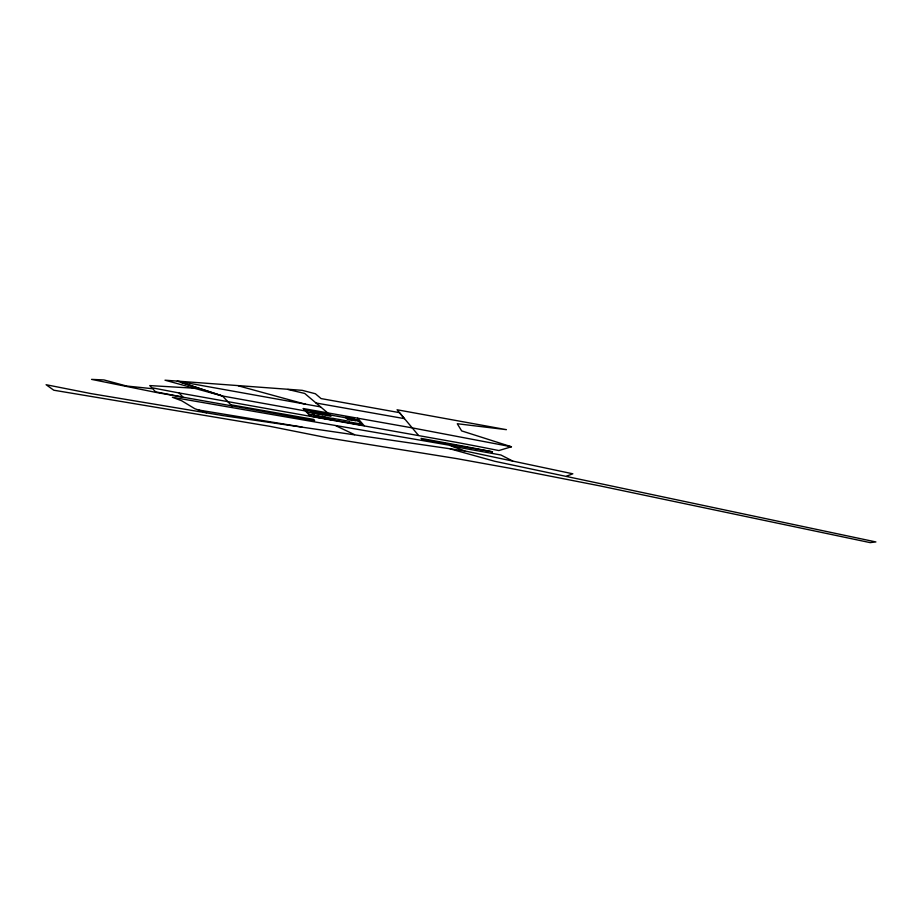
<?xml version="1.0" encoding="UTF-8"?>
<svg xmlns="http://www.w3.org/2000/svg" width="922" height="922" viewBox="0 0 922 922"><rect width="100%" height="100%" fill="white"/><g stroke="black" fill="none" stroke-linecap="round" stroke-linejoin="round"><path stroke-width="1.38" d="M566.834 476.04L572.839 473.804L464.78 450.939L223.873 415.741L91.151 393.625L46.1 384.716L53.787 390.213L269.743 426.298L328.128 437.938L456.517 458.58L509.209 468.122L599.3 485.756L870.161 542.62L875.9 541.94L494.86 461.311L450.12 448.853M418.438 435.311L397.071 409.771L506.42 429.664L457.266 423.728L461.645 430.897L511.433 446.767L498.871 450.558L479.659 446.778A385.753 35.635 10.9 0 0 456.367 442.33L177.773 392.714L151.761 387.736L149.756 385.58L194.116 388.197M511.433 446.767L412.019 427.843L303.315 408.538L310.61 416.283L305.643 411.005L222.467 395.999L165.003 380.198L302.209 390.34L315.393 393.752L321.075 398.581L399.433 412.63L404.401 418.634L315.981 402.995M206.528 412.756L194.876 408.746L181.692 400.782L172.356 397.267L449.072 445.165L464.78 450.939M198.53 410.002L302.013 427.036M179.052 392.945L182.959 397.105L155.588 391.838L152.695 388.738L126.452 385.995L103.967 379.945L91.555 379.38L156.187 392.449L314.633 420.559L313.549 419.395L230.811 404.793L232.171 406.233L222.467 395.999L177.255 381.132L320.568 406.879M304.629 409.921L329.154 414.347L330.952 416.26L306.427 411.834M312.12 412.687L322.193 414.508L321.087 413.333M358.416 421.043L348.343 419.222L347.248 418.058M308.582 414.128L333.107 418.542M314.99 415.741L325.063 417.562L326.169 418.726M361.297 424.097L351.224 422.276L352.319 423.44M310.38 416.029L334.905 420.455L332.934 418.369L349.277 421.308L351.075 423.221M451.596 446.098L500.9 454.995L512.667 461.012M287.825 389.441L304.709 393.44L327.633 412.849M238.325 385.822L305.528 404.239M181.012 382.365L222.467 395.999M336.104 425.86L354.521 434.642M320.983 412.872L322.781 414.785M324.936 417.078L326.734 418.98M312.8 411.396L314.598 413.31M316.753 415.603L318.551 417.505M303.315 408.538L305.643 411.005M357.632 418.185L364.19 425.733M492.475 451.815L422.022 439.483L421.077 438.376L457.093 444.98A361.678 33.411 10.9 0 1 483.116 449.971L492.475 451.815M353.679 418.772L345.496 417.297L347.294 419.21L355.477 420.674L353.679 418.772M357.321 419.867L311.014 411.523L316.096 416.917L362.392 425.261L357.321 419.867"/></g></svg>
